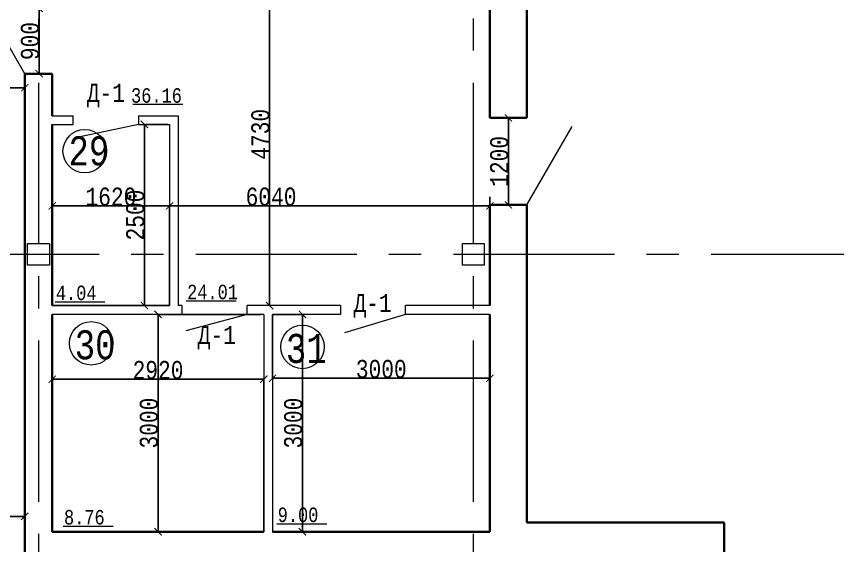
# Model space of a CAD drawing. Header units: millimetres. Extents: x -689206 to 4969298, y -1019800 to 703299.
# Drawn here: x 90138 to 101471, y -222192 to -214892 of the extents above; entities that cross this region are included whole.
import ezdxf

# ---------------------------------------------------------------- set-up
doc = ezdxf.new("R2010")
doc.units = ezdxf.units.MM
doc.linetypes.add('осеваяX2', pattern=[101.6, 63.5, -12.7, 12.7, -12.7])
doc.layers.add('РАЗМЕРЫ', color=7, linetype='Continuous', lineweight=9)
doc.layers.add('стены', color=7, linetype='Continuous', lineweight=20)
doc.layers.add('четотам', color=7, linetype='Continuous')
doc.styles.add('Аннотативный', font='isocteur.ttf', dxfattribs={"width": 0.7, "height": 250})
doc.dimstyles.new('Аннотативный', dxfattribs={"dimscale": 0, "dimtxt": 250, "dimasz": 100, "dimexe": 1.25, "dimexo": 0.625, "dimtad": 1, "dimdec": 0, "dimtxsty": 'Аннотативный', "dimblk": 'ARCHTICK', "dimcen": 2.5, "dimadec": 0, "dimazin": 0, "dimtfac": 1, "dimtdec": 0, "dimtmove": 0, "dimatfit": 3, "dimfxl": 1, "dimarcsym": 0})

# ---------------------------------------------------------------- blocks, each defined once
blk = doc.blocks.new('_ArchTick')
at = {"color": 0, "linetype": 'ByBlock', "const_width": 0.15}
blk.add_lwpolyline([(-0.5, -0.5), (0.5, 0.5)], dxfattribs=at)
blk = doc.blocks.new('*D2237')
at = {"layer": 'Defpoints', "color": 0, "lineweight": 15, "transparency": 16777216}
for p in [(93510, -219002), (92092, -222002), (93553, -222002)]:
    blk.add_point(p, dxfattribs=at)
at = {"layer": 'стены', "color": 0, "lineweight": -2, "transparency": 16777216}
for p, q in [((93509, -219002), (92091, -219002)), ((92092, -219002), (92092, -222002)), ((93552, -222002), (92091, -222002))]:
    blk.add_line(p, q, dxfattribs=at)
at = {"layer": 'стены', "color": 0, "lineweight": -2, "transparency": 16777216, "xscale": 100, "yscale": 100, "zscale": 100}
for p, rotation in [((92092, -219002), 90), ((92092, -222002), 270)]:
    blk.add_blockref('_ArchTick', p, dxfattribs=dict(at, rotation=rotation))
at = {"layer": 'стены', "color": 0, "lineweight": 5, "transparency": 16777216, "insert": (91967, -220502), "char_height": 250, "attachment_point": 5, "rotation": 90, "style": 'Аннотативный'}
blk.add_mtext('3000', dxfattribs=at)
blk = doc.blocks.new('*D2238')
at = {"layer": 'Defpoints', "color": 0, "lineweight": 15, "transparency": 16777216}
for p in [(90632, -219897), (90632, -222002), (93553, -222002)]:
    blk.add_point(p, dxfattribs=at)
at = {"layer": 'стены', "color": 0, "lineweight": -2, "transparency": 16777216}
for p, q in [((90632, -222001), (90632, -219896)), ((93553, -219897), (90632, -219897)), ((93553, -222001), (93553, -219896))]:
    blk.add_line(p, q, dxfattribs=at)
at = {"layer": 'стены', "color": 0, "lineweight": -2, "transparency": 16777216, "xscale": 100, "yscale": 100, "zscale": 100, "rotation": 180}
blk.add_blockref('_ArchTick', (90632, -219897), dxfattribs=at)
at = {"layer": 'стены', "color": 0, "lineweight": -2, "transparency": 16777216, "xscale": 100, "yscale": 100, "zscale": 100}
blk.add_blockref('_ArchTick', (93553, -219897), dxfattribs=at)
at = {"layer": 'стены', "color": 0, "lineweight": 5, "transparency": 16777216, "insert": (92092, -219772), "char_height": 250, "attachment_point": 5, "style": 'Аннотативный'}
blk.add_mtext('2920', dxfattribs=at)
blk = doc.blocks.new('*D2239')
at = {"layer": 'Defpoints', "color": 0, "lineweight": 15, "transparency": 16777216}
for p in [(93673, -219002), (96673, -219002), (96673, -219884)]:
    blk.add_point(p, dxfattribs=at)
at = {"layer": 'стены', "color": 0, "lineweight": -2, "transparency": 16777216}
for p, q in [((93673, -219003), (93673, -219885)), ((96673, -219003), (96673, -219885)), ((93673, -219884), (96673, -219884))]:
    blk.add_line(p, q, dxfattribs=at)
at = {"layer": 'стены', "color": 0, "lineweight": -2, "transparency": 16777216, "xscale": 100, "yscale": 100, "zscale": 100, "rotation": 180}
blk.add_blockref('_ArchTick', (93673, -219884), dxfattribs=at)
at = {"layer": 'стены', "color": 0, "lineweight": -2, "transparency": 16777216, "xscale": 100, "yscale": 100, "zscale": 100}
blk.add_blockref('_ArchTick', (96673, -219884), dxfattribs=at)
at = {"layer": 'стены', "color": 0, "lineweight": 5, "transparency": 16777216, "insert": (95173, -219758), "char_height": 250, "attachment_point": 5, "style": 'Аннотативный'}
blk.add_mtext('3000', dxfattribs=at)
blk = doc.blocks.new('*D2240')
at = {"layer": 'Defpoints', "color": 0, "lineweight": 15, "transparency": 16777216}
for p in [(96928, -216292), (96928, -216292), (96928, -217492)]:
    blk.add_point(p, dxfattribs=at)
at = {"layer": 'стены', "color": 0, "lineweight": -2, "transparency": 16777216}
for p, q in [((96928, -217492), (96928, -216292)), ((96929, -216292), (96929, -216292)), ((96929, -217492), (96929, -217492))]:
    blk.add_line(p, q, dxfattribs=at)
at = {"layer": 'стены', "color": 0, "lineweight": -2, "transparency": 16777216, "xscale": 100, "yscale": 100, "zscale": 100}
for p, rotation in [((96928, -216292), 90), ((96928, -217492), 270)]:
    blk.add_blockref('_ArchTick', p, dxfattribs=dict(at, rotation=rotation))
at = {"layer": 'стены', "color": 0, "lineweight": 5, "transparency": 16777216, "insert": (96802, -216892), "char_height": 250, "attachment_point": 5, "rotation": 90, "style": 'Аннотативный'}
blk.add_mtext('1200', dxfattribs=at)
blk = doc.blocks.new('*D2242')
at = {"layer": 'Defpoints', "color": 0, "lineweight": 15, "transparency": 16777216}
for p in [(93632, -214155), (93632, -214155), (93649, -218882)]:
    blk.add_point(p, dxfattribs=at)
at = {"layer": 'стены', "color": 0, "lineweight": -2, "transparency": 16777216}
for p, q in [((93632, -218882), (93632, -214155)), ((93633, -214155), (93633, -214155)), ((93648, -218882), (93631, -218882))]:
    blk.add_line(p, q, dxfattribs=at)
at = {"layer": 'стены', "color": 0, "lineweight": -2, "transparency": 16777216, "xscale": 100, "yscale": 100, "zscale": 100}
for p, rotation in [((93632, -214155), 90), ((93632, -218882), 270)]:
    blk.add_blockref('_ArchTick', p, dxfattribs=dict(at, rotation=rotation))
at = {"layer": 'стены', "color": 0, "lineweight": 5, "transparency": 16777216, "insert": (93506, -216518), "char_height": 250, "attachment_point": 5, "rotation": 90, "style": 'Аннотативный'}
blk.add_mtext('4730', dxfattribs=at)
blk = doc.blocks.new('*D2243')
at = {"layer": 'Defpoints', "color": 0, "lineweight": 15, "transparency": 16777216}
for p in [(90632, -217382), (96673, -217382), (96673, -217506)]:
    blk.add_point(p, dxfattribs=at)
at = {"layer": 'стены', "color": 0, "lineweight": -2, "transparency": 16777216}
for p, q in [((90632, -217383), (90632, -217507)), ((96673, -217383), (96673, -217507)), ((90632, -217506), (96673, -217506))]:
    blk.add_line(p, q, dxfattribs=at)
at = {"layer": 'стены', "color": 0, "lineweight": -2, "transparency": 16777216, "xscale": 100, "yscale": 100, "zscale": 100, "rotation": 180}
blk.add_blockref('_ArchTick', (90632, -217506), dxfattribs=at)
at = {"layer": 'стены', "color": 0, "lineweight": -2, "transparency": 16777216, "xscale": 100, "yscale": 100, "zscale": 100}
blk.add_blockref('_ArchTick', (96673, -217506), dxfattribs=at)
at = {"layer": 'стены', "color": 0, "lineweight": 5, "transparency": 16777216, "insert": (93652, -217380), "char_height": 250, "attachment_point": 5, "style": 'Аннотативный'}
blk.add_mtext('6040', dxfattribs=at)
blk = doc.blocks.new('*D2244')
at = {"layer": 'Defpoints', "color": 0, "lineweight": 15, "transparency": 16777216}
for p in [(90442, -214782), (90452, -214782), (90442, -215682)]:
    blk.add_point(p, dxfattribs=at)
at = {"layer": 'стены', "color": 0, "lineweight": -2, "transparency": 16777216}
for p, q in [((90443, -214782), (90453, -214782)), ((90452, -215682), (90452, -214782)), ((90443, -215682), (90453, -215682))]:
    blk.add_line(p, q, dxfattribs=at)
at = {"layer": 'стены', "color": 0, "lineweight": -2, "transparency": 16777216, "xscale": 100, "yscale": 100, "zscale": 100}
for p, rotation in [((90452, -214782), 90), ((90452, -215682), 270)]:
    blk.add_blockref('_ArchTick', p, dxfattribs=dict(at, rotation=rotation))
at = {"layer": 'стены', "color": 0, "lineweight": 5, "transparency": 16777216, "insert": (90326, -215232), "char_height": 250, "attachment_point": 5, "rotation": 90, "style": 'Аннотативный'}
blk.add_mtext('900', dxfattribs=at)
blk = doc.blocks.new('*D2235')
at = {"layer": 'Defpoints', "color": 0, "lineweight": 15, "transparency": 16777216}
for p in [(83372, -215876), (90252, -215876), (90252, -215876)]:
    blk.add_point(p, dxfattribs=at)
at = {"layer": 'стены', "color": 0, "lineweight": -2, "transparency": 16777216}
for p, q in [((83372, -215875), (83372, -215875)), ((83372, -215876), (90252, -215876)), ((90252, -215875), (90252, -215875))]:
    blk.add_line(p, q, dxfattribs=at)
at = {"layer": 'стены', "color": 0, "lineweight": -2, "transparency": 16777216, "xscale": 100, "yscale": 100, "zscale": 100, "rotation": 180}
blk.add_blockref('_ArchTick', (83372, -215876), dxfattribs=at)
at = {"layer": 'стены', "color": 0, "lineweight": -2, "transparency": 16777216, "xscale": 100, "yscale": 100, "zscale": 100}
blk.add_blockref('_ArchTick', (90252, -215876), dxfattribs=at)
at = {"layer": 'стены', "color": 0, "lineweight": 5, "transparency": 16777216, "insert": (86812, -215750), "char_height": 250, "attachment_point": 5, "style": 'Аннотативный'}
blk.add_mtext('6880', dxfattribs=at)
blk = doc.blocks.new('*D2385')
at = {"layer": 'Defpoints', "color": 0, "linetype": 'ByBlock', "lineweight": 15, "transparency": 16777216}
for p in [(83370, -221789), (90252, -221789), (90252, -221789)]:
    blk.add_point(p, dxfattribs=at)
at = {"layer": 'РАЗМЕРЫ', "color": 0, "linetype": 'ByBlock', "lineweight": -2, "transparency": 16777216}
for p, q in [((83370, -221789), (83370, -221788)), ((90252, -221789), (90252, -221788)), ((83370, -221789), (90252, -221789))]:
    blk.add_line(p, q, dxfattribs=at)
at = {"layer": 'РАЗМЕРЫ', "color": 0, "linetype": 'ByBlock', "lineweight": -2, "transparency": 16777216, "xscale": 100, "yscale": 100, "zscale": 100, "rotation": 180}
blk.add_blockref('_ArchTick', (83370, -221789), dxfattribs=at)
at = {"layer": 'РАЗМЕРЫ', "color": 0, "linetype": 'ByBlock', "lineweight": -2, "transparency": 16777216, "xscale": 100, "yscale": 100, "zscale": 100}
blk.add_blockref('_ArchTick', (90252, -221789), dxfattribs=at)
at = {"layer": 'РАЗМЕРЫ', "color": 0, "linetype": 'ByBlock', "lineweight": 5, "transparency": 16777216, "insert": (86811, -221664), "char_height": 250, "attachment_point": 5, "style": 'Аннотативный'}
blk.add_mtext('6880', dxfattribs=at)
blk = doc.blocks.new('*D2353')
at = {"layer": 'Defpoints', "color": 0, "linetype": 'ByBlock', "lineweight": 15, "transparency": 16777216}
for p in [(93673, -219002), (94085, -219002), (93673, -222002)]:
    blk.add_point(p, dxfattribs=at)
at = {"layer": 'РАЗМЕРЫ', "color": 0, "linetype": 'ByBlock', "lineweight": -2, "transparency": 16777216}
for p, q in [((93674, -219002), (94086, -219002)), ((94085, -222002), (94085, -219002)), ((93674, -222002), (94086, -222002))]:
    blk.add_line(p, q, dxfattribs=at)
at = {"layer": 'РАЗМЕРЫ', "color": 0, "linetype": 'ByBlock', "lineweight": -2, "transparency": 16777216, "xscale": 100, "yscale": 100, "zscale": 100}
for p, rotation in [((94085, -219002), 90), ((94085, -222002), 270)]:
    blk.add_blockref('_ArchTick', p, dxfattribs=dict(at, rotation=rotation))
at = {"layer": 'РАЗМЕРЫ', "color": 0, "linetype": 'ByBlock', "lineweight": 5, "transparency": 16777216, "insert": (93959, -220502), "char_height": 250, "attachment_point": 5, "rotation": 90, "style": 'Аннотативный'}
blk.add_mtext('3000', dxfattribs=at)
blk = doc.blocks.new('*D2354')
at = {"layer": 'Defpoints', "color": 0, "linetype": 'ByBlock', "lineweight": 15, "transparency": 16777216}
for p in [(92230, -216382), (91905, -218882), (92252, -218882)]:
    blk.add_point(p, dxfattribs=at)
at = {"layer": 'РАЗМЕРЫ', "color": 0, "linetype": 'ByBlock', "lineweight": -2, "transparency": 16777216}
for p, q in [((92229, -216382), (91903, -216382)), ((91905, -216382), (91905, -218882)), ((92251, -218882), (91903, -218882))]:
    blk.add_line(p, q, dxfattribs=at)
at = {"layer": 'РАЗМЕРЫ', "color": 0, "linetype": 'ByBlock', "lineweight": -2, "transparency": 16777216, "xscale": 100, "yscale": 100, "zscale": 100}
for p, rotation in [((91905, -216382), 90), ((91905, -218882), 270)]:
    blk.add_blockref('_ArchTick', p, dxfattribs=dict(at, rotation=rotation))
at = {"layer": 'РАЗМЕРЫ', "color": 0, "linetype": 'ByBlock', "lineweight": 5, "transparency": 16777216, "insert": (91779, -217632), "char_height": 250, "attachment_point": 5, "rotation": 90, "style": 'Аннотативный'}
blk.add_mtext('2500', dxfattribs=at)
blk = doc.blocks.new('*D2355')
at = {"layer": 'Defpoints', "color": 0, "linetype": 'ByBlock', "lineweight": 15, "transparency": 16777216}
for p in [(90632, -217506), (90632, -218882), (92252, -218882)]:
    blk.add_point(p, dxfattribs=at)
at = {"layer": 'РАЗМЕРЫ', "color": 0, "linetype": 'ByBlock', "lineweight": -2, "transparency": 16777216}
for p, q in [((90632, -218881), (90632, -217505)), ((92252, -217506), (90632, -217506)), ((92252, -218881), (92252, -217505))]:
    blk.add_line(p, q, dxfattribs=at)
at = {"layer": 'РАЗМЕРЫ', "color": 0, "linetype": 'ByBlock', "lineweight": -2, "transparency": 16777216, "xscale": 100, "yscale": 100, "zscale": 100, "rotation": 180}
blk.add_blockref('_ArchTick', (90632, -217506), dxfattribs=at)
at = {"layer": 'РАЗМЕРЫ', "color": 0, "linetype": 'ByBlock', "lineweight": -2, "transparency": 16777216, "xscale": 100, "yscale": 100, "zscale": 100}
blk.add_blockref('_ArchTick', (92252, -217506), dxfattribs=at)
at = {"layer": 'РАЗМЕРЫ', "color": 0, "linetype": 'ByBlock', "lineweight": 5, "transparency": 16777216, "insert": (91442, -217380), "char_height": 250, "attachment_point": 5, "style": 'Аннотативный'}
blk.add_mtext('1620', dxfattribs=at)

msp = doc.modelspace()

# ---------------------------------------------------------------- linework, layer by layer
at = {"layer": 'РАЗМЕРЫ'}
for p, q in [((91745.4, -216101.8), (92434.6, -216101.8)), ((90670.3, -218830.3), (91359.5, -218830.3)), ((92481.6, -218817.7), (93170.9, -218817.7)), ((93731.8, -221891.7), (94421.1, -221891.7)), ((90782.6, -221925.1), (91471.8, -221925.1))]:
    msp.add_line(p, q, dxfattribs=at)
at = {"layer": 'РАЗМЕРЫ', "linetype": 'ByBlock', "lineweight": 13}
for p, q in [((90632.1, -216262.1), (90921.1, -216262.1)), ((90921.1, -216382.1), (90921.1, -216262.1)), ((91821.1, -216262.1), (92372.1, -216262.1)), ((91821.1, -216262.1), (91821.1, -216382.1)), ((92372.1, -216262.1), (92372.1, -218882.1)), ((90632.1, -216382.1), (90921.1, -216382.1)), ((92252.1, -216382.1), (92252.1, -218882.1))]:
    msp.add_line(p, q, dxfattribs=at)
at = {"layer": 'РАЗМЕРЫ', "linetype": 'ByBlock', "lineweight": 9}
msp.add_line((91821.1, -216382.1), (90996.4, -216557.4), dxfattribs=at)
at = {"layer": 'РАЗМЕРЫ', "linetype": 'ByBlock', "lineweight": 20}
msp.add_line((91821.1, -216382.1), (92252.1, -216382.1), dxfattribs=at)
at = {"layer": 'стены', "linetype": 'осеваяX2', "lineweight": 5, "ltscale": 35}
for p, q in [((90442.7, -198028.6), (90442.7, -243631.8)), ((96442.7, -198028.6), (96442.7, -242176.1)), ((46383.8, -218174.1), (108442.7, -218174.1))]:
    msp.add_line(p, q, dxfattribs=at)
at = {"layer": 'стены', "lineweight": 30}
for p, q in [((96672.9, -216292.2), (96672.9, -214272.1)), ((97182.9, -214782.1), (97182.9, -216292.2)), ((90252.1, -222781.8), (90252.1, -215682.1)), ((90252.1, -215682.1), (90632.1, -215682.1)), ((90632.1, -215682.1), (90632.1, -216262.1)), ((96672.9, -216292.2), (97182.9, -216292.2)), ((90632.1, -216382.1), (90632.1, -218782.1)), ((90632.1, -218882.1), (90632.1, -217382.1)), ((96672.9, -218882.1), (96672.9, -217492.2)), ((97182.9, -217492.2), (96672.9, -217492.2)), ((97182.9, -217492.2), (97182.9, -221872.1)), ((90632.1, -222002.1), (90632.1, -219002.1)), ((96672.9, -222002.1), (96672.9, -219002.1)), ((96672.9, -222002.1), (96672.9, -219002.1)), ((97182.9, -221872.1), (99905, -221872.1)), ((99905, -221872.1), (99905, -223101.9)), ((93552.9, -222002.1), (90632.1, -222002.1)), ((96672.9, -222002.1), (93672.9, -222002.1))]:
    msp.add_line(p, q, dxfattribs=at)
at = {"layer": 'стены', "lineweight": 9}
for p, q in [((90252.1, -215682.1), (89802, -214902.5)), ((93321.8, -219002.1), (92476.7, -219228.2)), ((95508.1, -219002.1), (94666.8, -219255.3))]:
    msp.add_line(p, q, dxfattribs=at)
at = {"layer": 'стены', "lineweight": 20}
msp.add_line((97182.9, -217492.2), (97807.1, -216411.2), dxfattribs=at)
at = {"layer": 'стены', "lineweight": 25}
for p, q in [((92132.1, -218882.1), (90632.1, -218882.1)), ((92252.1, -218882.1), (92132.1, -218882.1))]:
    msp.add_line(p, q, dxfattribs=at)
at = {"layer": 'стены', "lineweight": 13}
for p, q in [((90632.1, -218882.1), (92132.1, -218882.1)), ((92421.8, -218882.1), (92372.1, -218882.1)), ((92421.8, -218882.1), (92421.8, -219002.1)), ((94608.1, -218882.1), (93321.8, -218882.1)), ((93321.8, -219002.1), (93321.8, -218882.1)), ((94608.1, -218882.1), (94608.1, -219002.1)), ((96672.9, -218882.1), (95508.1, -218882.1)), ((95508.1, -219002.1), (95508.1, -218882.1)), ((92421.8, -219002.1), (90632.1, -219002.1)), ((93552.9, -219002.1), (93321.8, -219002.1)), ((93552.9, -219002.1), (93552.9, -222002.1)), ((94608.1, -219002.1), (93672.9, -219002.1)), ((93672.9, -219002.1), (93672.9, -222002.1)), ((96672.9, -219002.1), (95508.1, -219002.1))]:
    msp.add_line(p, q, dxfattribs=at)
at = {"layer": 'стены', "lineweight": 20}
for points in [[(90292.7, -218024.1), (90592.7, -218024.1), (90592.7, -218324.1), (90292.7, -218324.1)], [(96292.7, -218024.1), (96592.7, -218024.1), (96592.7, -218324.1), (96292.7, -218324.1)]]:
    msp.add_lwpolyline(points, close=True, dxfattribs=at)
at = {"layer": 'четотам', "lineweight": 13}
for centre in [(91080, -216751.8), (91170, -219401.8), (94084.7, -219451.8)]:
    msp.add_circle(centre, 300, dxfattribs=at)

# ---------------------------------------------------------------- texts
at = {"layer": 'РАЗМЕРЫ', "lineweight": 20, "ltscale": 150, "char_height": 250, "width": 922.913, "attachment_point": 1, "style": 'Аннотативный'}
for insert in [(91110, -215821.2), (94790, -218721.2), (92640, -219161.2)]:
    msp.add_mtext('Д-1', dxfattribs=dict(at, insert=insert))
at = {"layer": 'РАЗМЕРЫ', "char_height": 200, "width": 656.117, "attachment_point": 1, "style": 'Аннотативный'}
for s, insert in [('36.16', (91719.9, -215882.4)), ('4.04', (90682, -218606.3)), ('24.01', (92493.3, -218593.6)), ('9.00', (93743.5, -221667.7)), ('8.76', (90794.3, -221701.1))]:
    msp.add_mtext(s, dxfattribs=dict(at, insert=insert))
at = {"layer": 'РАЗМЕРЫ', "lineweight": 13, "ltscale": 150, "char_height": 401.1, "width": 1460, "attachment_point": 1, "style": 'Аннотативный'}
for s, insert in [('29', (90855.8, -216545.8)), ('30', (90942, -219221.9)), ('31', (93856.7, -219271.9))]:
    msp.add_mtext(s, dxfattribs=dict(at, insert=insert))

# ---------------------------------------------------------------- dimensions: what is measured, and where the dimension line sits
at = {"layer": 'РАЗМЕРЫ', "linetype": 'ByBlock', "lineweight": 5}
for base, p1, p2, picture, middle in [((91904.6, -218882.1), (92230, -216382.1), (92252.1, -218882.1), '*D2354', (91779, -217632.1)), ((94084.7, -219002.1), (93672.9, -222002.1), (93672.9, -219002.1), '*D2353', (93959, -220502.1))]:
    dim = msp.add_linear_dim(base=base, p1=p1, p2=p2, angle=90, dimstyle='Аннотативный', dxfattribs=at)
    dim.commit()
    dim.dimension.update_dxf_attribs({"geometry": picture, "text_midpoint": middle})
dim = msp.add_linear_dim(base=(90632.1, -217505.9), p1=(92252.1, -218882.1), p2=(90632.1, -218882.1), dimstyle='Аннотативный', dxfattribs=at)
dim.commit()
dim.dimension.update_dxf_attribs({"geometry": '*D2355', "text_midpoint": (91442.1, -217380.3)})
dim = msp.add_linear_dim(base=(90252.1, -221789.2), p1=(83370.1, -221789.2), p2=(90252.1, -221789.2), text='6880', dimstyle='Аннотативный', dxfattribs=at)
dim.commit()
dim.dimension.update_dxf_attribs({"geometry": '*D2385', "text_midpoint": (86811.1, -221663.6)})
at = {"layer": 'стены', "lineweight": 5}
dim = msp.add_linear_dim(base=(93632, -214154.9), p1=(93648.9, -218882.1), p2=(93632, -214154.9), angle=90, text='4730', dimstyle='Аннотативный', dxfattribs=at)
dim.commit()
dim.dimension.update_dxf_attribs({"geometry": '*D2242', "text_midpoint": (93506.4, -216518.5)})
for base, p1, p2, picture, middle in [((90451.9, -214782.1), (90442.1, -215682.1), (90442.1, -214782.1), '*D2244', (90326.3, -215232.1)), ((96927.9, -216292.2), (96927.9, -217492.2), (96927.9, -216292.2), '*D2240', (96802.3, -216892.2)), ((92092.5, -222002.1), (93510, -219002.1), (93552.9, -222002.1), '*D2237', (91966.9, -220502.1))]:
    dim = msp.add_linear_dim(base=base, p1=p1, p2=p2, angle=90, dimstyle='Аннотативный', dxfattribs=at)
    dim.commit()
    dim.dimension.update_dxf_attribs({"geometry": picture, "text_midpoint": middle})
dim = msp.add_aligned_dim(p1=(83371.8, -215876), p2=(90252.1, -215876), distance=0, dimstyle='Аннотативный', dxfattribs=at)
dim.commit()
dim.dimension.update_dxf_attribs({"geometry": '*D2235', "text_midpoint": (86812, -215750.4)})
for base, p1, p2, text, picture, middle in [((96672.9, -217505.9), (90632.1, -217382.1), (96672.9, -217382.1), '6040', '*D2243', (93652.5, -217380.3)), ((90632.1, -219897.4), (93552.9, -222002.1), (90632.1, -222002.1), '2920', '*D2238', (92092.5, -219771.8))]:
    dim = msp.add_linear_dim(base=base, p1=p1, p2=p2, text=text, dimstyle='Аннотативный', dxfattribs=at)
    dim.commit()
    dim.dimension.update_dxf_attribs({"geometry": picture, "text_midpoint": middle})
dim = msp.add_linear_dim(base=(96672.9, -219883.8), p1=(93672.9, -219002.1), p2=(96672.9, -219002.1), dimstyle='Аннотативный', dxfattribs=at)
dim.commit()
dim.dimension.update_dxf_attribs({"geometry": '*D2239', "text_midpoint": (95172.9, -219758.2)})

doc.saveas('drawing.dxf')
